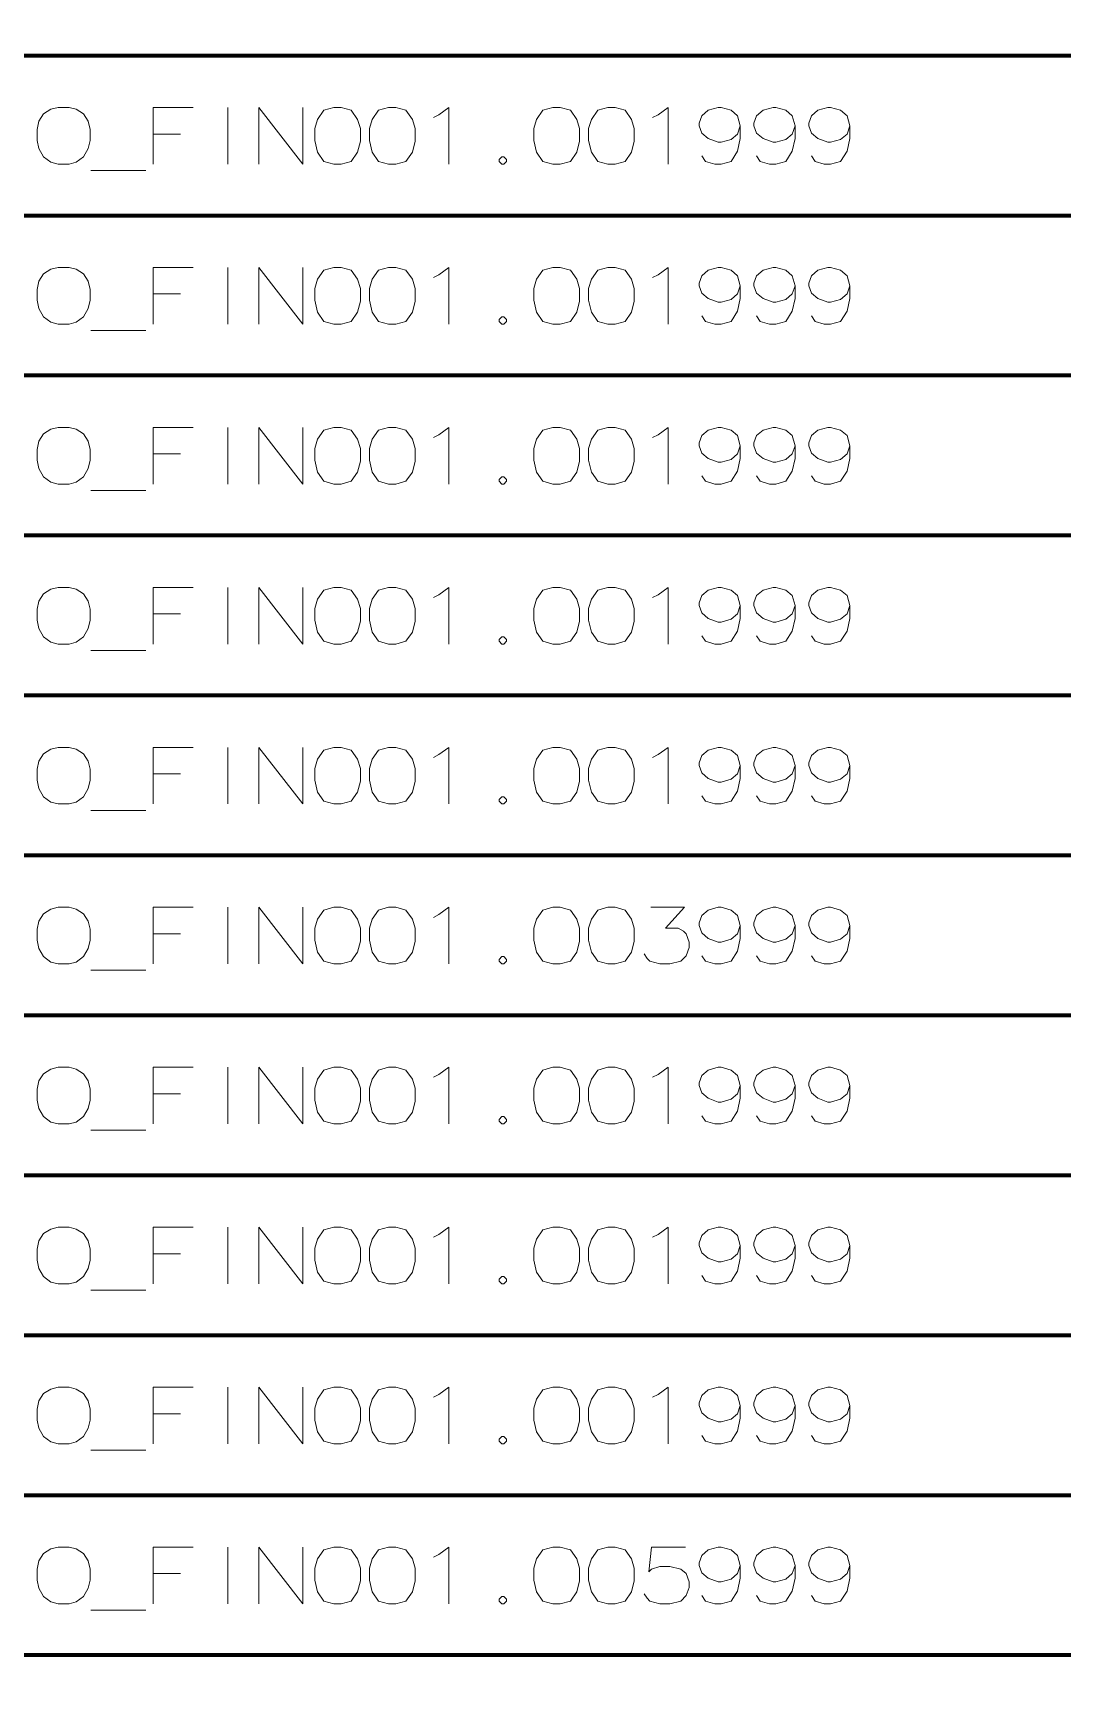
# Model space of a CAD drawing. Header units: millimetres. Extents: x 0 to 174, y 0 to 33.
# Drawn here: x 72.904 to 75.48, y 20.266 to 24.389 of the extents above; entities that cross this region are included whole.
import ezdxf

# ---------------------------------------------------------------- set-up
doc = ezdxf.new("R2010")
doc.units = ezdxf.units.MM
doc.layers.add('PDF_Geomertry', color=7, linetype='Continuous', true_color=0x405f80)

msp = doc.modelspace()

# ---------------------------------------------------------------- linework, layer by layer
at = {"layer": 'PDF_Geomertry', "color": 165, "lineweight": 70, "true_color": 0x5267a5}
for points in [[(70.2461, 24.3332), (70.2461, 23.9329), (71.3026, 23.9329), (71.3026, 24.3332), (75.611, 24.3332), (75.611, 24.7333), (83.901, 24.7333), (83.901, 25.1336), (85.7837, 25.1336), (85.7837, 25.5339), (98.9892, 25.5339), (98.9892, 25.934)], [(70.2461, 23.9329), (70.2461, 23.5326), (71.3026, 23.5326), (71.3026, 23.9329), (75.611, 23.9329), (75.611, 24.3332), (83.901, 24.3332), (83.901, 24.7333), (85.7837, 24.7333), (85.7837, 25.1336), (98.9892, 25.1336), (98.9892, 25.5339)], [(70.2461, 23.5326), (70.2461, 23.1324), (71.3026, 23.1324), (71.3026, 23.5326), (75.611, 23.5326), (75.611, 23.9329), (83.901, 23.9329), (83.901, 24.3332), (85.7837, 24.3332), (85.7837, 24.7333), (98.9892, 24.7333), (98.9892, 25.1336)], [(70.2461, 23.1324), (70.2461, 22.7322), (71.3026, 22.7322), (71.3026, 23.1324), (75.611, 23.1324), (75.611, 23.5326), (83.901, 23.5326), (83.901, 23.9329), (85.7837, 23.9329), (85.7837, 24.3332), (98.9892, 24.3332), (98.9892, 24.7333)], [(70.2461, 22.7322), (70.2461, 22.3319), (71.3026, 22.3319), (71.3026, 22.7322), (75.611, 22.7322), (75.611, 23.1324), (83.901, 23.1324), (83.901, 23.5326), (85.7837, 23.5326), (85.7837, 23.9329), (98.9892, 23.9329), (98.9892, 24.3332)], [(70.2461, 22.3319), (70.2461, 21.9317), (71.3026, 21.9317), (71.3026, 22.3319), (75.611, 22.3319), (75.611, 22.7322), (83.901, 22.7322), (83.901, 23.1324), (85.7837, 23.1324), (85.7837, 23.5326), (98.9892, 23.5326), (98.9892, 23.9329)], [(70.2461, 21.9317), (70.2461, 21.5315), (71.3026, 21.5315), (71.3026, 21.9317), (75.611, 21.9317), (75.611, 22.3319), (83.901, 22.3319), (83.901, 22.7322), (85.7837, 22.7322), (85.7837, 23.1324), (98.9892, 23.1324), (98.9892, 23.5326)], [(70.2461, 21.5315), (70.2461, 21.1313), (71.3026, 21.1313), (71.3026, 21.5315), (75.611, 21.5315), (75.611, 21.9317), (83.901, 21.9317), (83.901, 22.3319), (85.7837, 22.3319), (85.7837, 22.7322), (98.9892, 22.7322), (98.9892, 23.1324)], [(70.2461, 21.1313), (70.2461, 20.731), (71.3026, 20.731), (71.3026, 21.1313), (75.611, 21.1313), (75.611, 21.5315), (83.901, 21.5315), (83.901, 21.9317), (85.7837, 21.9317), (85.7837, 22.3319), (98.9892, 22.3319), (98.9892, 22.7322)], [(70.2461, 20.731), (70.2461, 20.3308), (71.3026, 20.3308), (71.3026, 20.731), (75.611, 20.731), (75.611, 21.1313), (83.901, 21.1313), (83.901, 21.5315), (85.7837, 21.5315), (85.7837, 21.9317), (98.9892, 21.9317), (98.9892, 22.3319)], [(70.2461, 20.3308), (70.2461, 19.9306), (71.3026, 19.9306), (71.3026, 20.3308), (75.611, 20.3308), (75.611, 20.731), (83.901, 20.731), (83.901, 21.1313), (85.7837, 21.1313), (85.7837, 21.5315), (98.9892, 21.5315), (98.9892, 21.9317)]]:
    msp.add_lwpolyline(points, dxfattribs=at)
at = {"layer": 'PDF_Geomertry', "color": 18, "lineweight": 13, "true_color": 0x260000}
for points in [[(72.9668, 24.2028), (72.9486, 24.1982), (72.9303, 24.1868), (72.9189, 24.1685), (72.9143, 24.1479), (72.9143, 24.1204), (72.9189, 24.0999), (72.9303, 24.0793), (72.9486, 24.0656), (72.9668, 24.061), (72.9943, 24.061), (73.0126, 24.0656), (73.0308, 24.0793), (73.0424, 24.0999), (73.0469, 24.1204), (73.0469, 24.1479), (73.0424, 24.1685), (73.0308, 24.1868), (73.0126, 24.1982), (72.9943, 24.2028), (72.9668, 24.2028)], [(73.6572, 24.2028), (73.6321, 24.1958), (73.6161, 24.1731), (73.6093, 24.1501), (73.6093, 24.1204), (73.6161, 24.0907), (73.6321, 24.0679), (73.6572, 24.061), (73.6756, 24.061), (73.7007, 24.0679), (73.7167, 24.0907), (73.7236, 24.1182), (73.7236, 24.1501), (73.7167, 24.1731), (73.7007, 24.1958), (73.6756, 24.2028), (73.6572, 24.2028)], [(73.7944, 24.2028), (73.7693, 24.1958), (73.7532, 24.1731), (73.7464, 24.1501), (73.7464, 24.1204), (73.7532, 24.0907), (73.7693, 24.0679), (73.7944, 24.061), (73.8126, 24.061), (73.8378, 24.0679), (73.8539, 24.0907), (73.8607, 24.1182), (73.8607, 24.1501), (73.8539, 24.1731), (73.8378, 24.1958), (73.8126, 24.2028), (73.7944, 24.2028)], [(74.2058, 24.2028), (74.1807, 24.1958), (74.1647, 24.1731), (74.1579, 24.1501), (74.1579, 24.1204), (74.1647, 24.0907), (74.1807, 24.0679), (74.2058, 24.061), (74.2242, 24.061), (74.2493, 24.0679), (74.2653, 24.0907), (74.2722, 24.1182), (74.2722, 24.1501), (74.2653, 24.1731), (74.2493, 24.1958), (74.2242, 24.2028), (74.2058, 24.2028)], [(74.3431, 24.2028), (74.3179, 24.1958), (74.3019, 24.1731), (74.295, 24.1501), (74.295, 24.1204), (74.3019, 24.0907), (74.3179, 24.0679), (74.3431, 24.061), (74.3614, 24.061), (74.3865, 24.0679), (74.4025, 24.0907), (74.4093, 24.1182), (74.4093, 24.1501), (74.4025, 24.1731), (74.3865, 24.1958), (74.3614, 24.2028), (74.3431, 24.2028)], [(74.0893, 24.0679), (74.0893, 24.0725), (74.0825, 24.0793), (74.0779, 24.0793), (74.071, 24.0725), (74.071, 24.0679), (74.0779, 24.061), (74.0825, 24.061)], [(72.9668, 23.8025), (72.9486, 23.7979), (72.9303, 23.7865), (72.9189, 23.7682), (72.9143, 23.7476), (72.9143, 23.7203), (72.9189, 23.6996), (72.9303, 23.679), (72.9486, 23.6653), (72.9668, 23.6608), (72.9943, 23.6608), (73.0126, 23.6653), (73.0308, 23.679), (73.0424, 23.6996), (73.0469, 23.7203), (73.0469, 23.7476), (73.0424, 23.7682), (73.0308, 23.7865), (73.0126, 23.7979), (72.9943, 23.8025), (72.9668, 23.8025)], [(73.6572, 23.8025), (73.6321, 23.7957), (73.6161, 23.7728), (73.6093, 23.7499), (73.6093, 23.7203), (73.6161, 23.6906), (73.6321, 23.6676), (73.6572, 23.6608), (73.6756, 23.6608), (73.7007, 23.6676), (73.7167, 23.6906), (73.7236, 23.7179), (73.7236, 23.7499), (73.7167, 23.7728), (73.7007, 23.7957), (73.6756, 23.8025), (73.6572, 23.8025)], [(73.7944, 23.8025), (73.7693, 23.7957), (73.7532, 23.7728), (73.7464, 23.7499), (73.7464, 23.7203), (73.7532, 23.6906), (73.7693, 23.6676), (73.7944, 23.6608), (73.8126, 23.6608), (73.8378, 23.6676), (73.8539, 23.6906), (73.8607, 23.7179), (73.8607, 23.7499), (73.8539, 23.7728), (73.8378, 23.7957), (73.8126, 23.8025), (73.7944, 23.8025)], [(74.2058, 23.8025), (74.1807, 23.7957), (74.1647, 23.7728), (74.1579, 23.7499), (74.1579, 23.7203), (74.1647, 23.6906), (74.1807, 23.6676), (74.2058, 23.6608), (74.2242, 23.6608), (74.2493, 23.6676), (74.2653, 23.6906), (74.2722, 23.7179), (74.2722, 23.7499), (74.2653, 23.7728), (74.2493, 23.7957), (74.2242, 23.8025), (74.2058, 23.8025)], [(74.3431, 23.8025), (74.3179, 23.7957), (74.3019, 23.7728), (74.295, 23.7499), (74.295, 23.7203), (74.3019, 23.6906), (74.3179, 23.6676), (74.3431, 23.6608), (74.3614, 23.6608), (74.3865, 23.6676), (74.4025, 23.6906), (74.4093, 23.7179), (74.4093, 23.7499), (74.4025, 23.7728), (74.3865, 23.7957), (74.3614, 23.8025), (74.3431, 23.8025)], [(74.0893, 23.6676), (74.0893, 23.6722), (74.0825, 23.679), (74.0779, 23.679), (74.071, 23.6722), (74.071, 23.6676), (74.0779, 23.6608), (74.0825, 23.6608)], [(72.9668, 23.4022), (72.9486, 23.3976), (72.9303, 23.3863), (72.9189, 23.3679), (72.9143, 23.3474), (72.9143, 23.32), (72.9189, 23.2994), (72.9303, 23.2789), (72.9486, 23.2651), (72.9668, 23.2606), (72.9943, 23.2606), (73.0126, 23.2651), (73.0308, 23.2789), (73.0424, 23.2994), (73.0469, 23.32), (73.0469, 23.3474), (73.0424, 23.3679), (73.0308, 23.3863), (73.0126, 23.3976), (72.9943, 23.4022), (72.9668, 23.4022)], [(73.6572, 23.4022), (73.6321, 23.3954), (73.6161, 23.3725), (73.6093, 23.3497), (73.6093, 23.32), (73.6161, 23.2903), (73.6321, 23.2674), (73.6572, 23.2606), (73.6756, 23.2606), (73.7007, 23.2674), (73.7167, 23.2903), (73.7236, 23.3176), (73.7236, 23.3497), (73.7167, 23.3725), (73.7007, 23.3954), (73.6756, 23.4022), (73.6572, 23.4022)], [(73.7944, 23.4022), (73.7693, 23.3954), (73.7532, 23.3725), (73.7464, 23.3497), (73.7464, 23.32), (73.7532, 23.2903), (73.7693, 23.2674), (73.7944, 23.2606), (73.8126, 23.2606), (73.8378, 23.2674), (73.8539, 23.2903), (73.8607, 23.3176), (73.8607, 23.3497), (73.8539, 23.3725), (73.8378, 23.3954), (73.8126, 23.4022), (73.7944, 23.4022)], [(74.2058, 23.4022), (74.1807, 23.3954), (74.1647, 23.3725), (74.1579, 23.3497), (74.1579, 23.32), (74.1647, 23.2903), (74.1807, 23.2674), (74.2058, 23.2606), (74.2242, 23.2606), (74.2493, 23.2674), (74.2653, 23.2903), (74.2722, 23.3176), (74.2722, 23.3497), (74.2653, 23.3725), (74.2493, 23.3954), (74.2242, 23.4022), (74.2058, 23.4022)], [(74.3431, 23.4022), (74.3179, 23.3954), (74.3019, 23.3725), (74.295, 23.3497), (74.295, 23.32), (74.3019, 23.2903), (74.3179, 23.2674), (74.3431, 23.2606), (74.3614, 23.2606), (74.3865, 23.2674), (74.4025, 23.2903), (74.4093, 23.3176), (74.4093, 23.3497), (74.4025, 23.3725), (74.3865, 23.3954), (74.3614, 23.4022), (74.3431, 23.4022)], [(74.0893, 23.2674), (74.0893, 23.2719), (74.0825, 23.2789), (74.0779, 23.2789), (74.071, 23.2719), (74.071, 23.2674), (74.0779, 23.2606), (74.0825, 23.2606)], [(72.9668, 23.0021), (72.9486, 22.9975), (72.9303, 22.986), (72.9189, 22.9678), (72.9143, 22.9472), (72.9143, 22.9197), (72.9189, 22.8992), (72.9303, 22.8786), (72.9486, 22.8649), (72.9668, 22.8603), (72.9943, 22.8603), (73.0126, 22.8649), (73.0308, 22.8786), (73.0424, 22.8992), (73.0469, 22.9197), (73.0469, 22.9472), (73.0424, 22.9678), (73.0308, 22.986), (73.0126, 22.9975), (72.9943, 23.0021), (72.9668, 23.0021)], [(73.6572, 23.0021), (73.6321, 22.9951), (73.6161, 22.9724), (73.6093, 22.9494), (73.6093, 22.9197), (73.6161, 22.89), (73.6321, 22.8672), (73.6572, 22.8603), (73.6756, 22.8603), (73.7007, 22.8672), (73.7167, 22.89), (73.7236, 22.9175), (73.7236, 22.9494), (73.7167, 22.9724), (73.7007, 22.9951), (73.6756, 23.0021), (73.6572, 23.0021)], [(73.7944, 23.0021), (73.7693, 22.9951), (73.7532, 22.9724), (73.7464, 22.9494), (73.7464, 22.9197), (73.7532, 22.89), (73.7693, 22.8672), (73.7944, 22.8603), (73.8126, 22.8603), (73.8378, 22.8672), (73.8539, 22.89), (73.8607, 22.9175), (73.8607, 22.9494), (73.8539, 22.9724), (73.8378, 22.9951), (73.8126, 23.0021), (73.7944, 23.0021)], [(74.2058, 23.0021), (74.1807, 22.9951), (74.1647, 22.9724), (74.1579, 22.9494), (74.1579, 22.9197), (74.1647, 22.89), (74.1807, 22.8672), (74.2058, 22.8603), (74.2242, 22.8603), (74.2493, 22.8672), (74.2653, 22.89), (74.2722, 22.9175), (74.2722, 22.9494), (74.2653, 22.9724), (74.2493, 22.9951), (74.2242, 23.0021), (74.2058, 23.0021)], [(74.3431, 23.0021), (74.3179, 22.9951), (74.3019, 22.9724), (74.295, 22.9494), (74.295, 22.9197), (74.3019, 22.89), (74.3179, 22.8672), (74.3431, 22.8603), (74.3614, 22.8603), (74.3865, 22.8672), (74.4025, 22.89), (74.4093, 22.9175), (74.4093, 22.9494), (74.4025, 22.9724), (74.3865, 22.9951), (74.3614, 23.0021), (74.3431, 23.0021)], [(74.0893, 22.8672), (74.0893, 22.8718), (74.0825, 22.8786), (74.0779, 22.8786), (74.071, 22.8718), (74.071, 22.8672), (74.0779, 22.8603), (74.0825, 22.8603)], [(72.9668, 22.6018), (72.9486, 22.5972), (72.9303, 22.5858), (72.9189, 22.5675), (72.9143, 22.5469), (72.9143, 22.5194), (72.9189, 22.4989), (72.9303, 22.4783), (72.9486, 22.4646), (72.9668, 22.4601), (72.9943, 22.4601), (73.0126, 22.4646), (73.0308, 22.4783), (73.0424, 22.4989), (73.0469, 22.5194), (73.0469, 22.5469), (73.0424, 22.5675), (73.0308, 22.5858), (73.0126, 22.5972), (72.9943, 22.6018), (72.9668, 22.6018)], [(73.6572, 22.6018), (73.6321, 22.595), (73.6161, 22.5721), (73.6093, 22.5492), (73.6093, 22.5194), (73.6161, 22.4897), (73.6321, 22.4669), (73.6572, 22.4601), (73.6756, 22.4601), (73.7007, 22.4669), (73.7167, 22.4897), (73.7236, 22.5172), (73.7236, 22.5492), (73.7167, 22.5721), (73.7007, 22.595), (73.6756, 22.6018), (73.6572, 22.6018)], [(73.7944, 22.6018), (73.7693, 22.595), (73.7532, 22.5721), (73.7464, 22.5492), (73.7464, 22.5194), (73.7532, 22.4897), (73.7693, 22.4669), (73.7944, 22.4601), (73.8126, 22.4601), (73.8378, 22.4669), (73.8539, 22.4897), (73.8607, 22.5172), (73.8607, 22.5492), (73.8539, 22.5721), (73.8378, 22.595), (73.8126, 22.6018), (73.7944, 22.6018)], [(74.2058, 22.6018), (74.1807, 22.595), (74.1647, 22.5721), (74.1579, 22.5492), (74.1579, 22.5194), (74.1647, 22.4897), (74.1807, 22.4669), (74.2058, 22.4601), (74.2242, 22.4601), (74.2493, 22.4669), (74.2653, 22.4897), (74.2722, 22.5172), (74.2722, 22.5492), (74.2653, 22.5721), (74.2493, 22.595), (74.2242, 22.6018), (74.2058, 22.6018)], [(74.3431, 22.6018), (74.3179, 22.595), (74.3019, 22.5721), (74.295, 22.5492), (74.295, 22.5194), (74.3019, 22.4897), (74.3179, 22.4669), (74.3431, 22.4601), (74.3614, 22.4601), (74.3865, 22.4669), (74.4025, 22.4897), (74.4093, 22.5172), (74.4093, 22.5492), (74.4025, 22.5721), (74.3865, 22.595), (74.3614, 22.6018), (74.3431, 22.6018)], [(74.0893, 22.4669), (74.0893, 22.4715), (74.0825, 22.4783), (74.0779, 22.4783), (74.071, 22.4715), (74.071, 22.4669), (74.0779, 22.4601), (74.0825, 22.4601)], [(72.9668, 22.2015), (72.9486, 22.1969), (72.9303, 22.1856), (72.9189, 22.1672), (72.9143, 22.1467), (72.9143, 22.1193), (72.9189, 22.0988), (72.9303, 22.0781), (72.9486, 22.0644), (72.9668, 22.0599), (72.9943, 22.0599), (73.0126, 22.0644), (73.0308, 22.0781), (73.0424, 22.0988), (73.0469, 22.1193), (73.0469, 22.1467), (73.0424, 22.1672), (73.0308, 22.1856), (73.0126, 22.1969), (72.9943, 22.2015), (72.9668, 22.2015)], [(73.6572, 22.2015), (73.6321, 22.1947), (73.6161, 22.1718), (73.6093, 22.149), (73.6093, 22.1193), (73.6161, 22.0896), (73.6321, 22.0667), (73.6572, 22.0599), (73.6756, 22.0599), (73.7007, 22.0667), (73.7167, 22.0896), (73.7236, 22.1169), (73.7236, 22.149), (73.7167, 22.1718), (73.7007, 22.1947), (73.6756, 22.2015), (73.6572, 22.2015)], [(73.7944, 22.2015), (73.7693, 22.1947), (73.7532, 22.1718), (73.7464, 22.149), (73.7464, 22.1193), (73.7532, 22.0896), (73.7693, 22.0667), (73.7944, 22.0599), (73.8126, 22.0599), (73.8378, 22.0667), (73.8539, 22.0896), (73.8607, 22.1169), (73.8607, 22.149), (73.8539, 22.1718), (73.8378, 22.1947), (73.8126, 22.2015), (73.7944, 22.2015)], [(74.2058, 22.2015), (74.1807, 22.1947), (74.1647, 22.1718), (74.1579, 22.149), (74.1579, 22.1193), (74.1647, 22.0896), (74.1807, 22.0667), (74.2058, 22.0599), (74.2242, 22.0599), (74.2493, 22.0667), (74.2653, 22.0896), (74.2722, 22.1169), (74.2722, 22.149), (74.2653, 22.1718), (74.2493, 22.1947), (74.2242, 22.2015), (74.2058, 22.2015)], [(74.3431, 22.2015), (74.3179, 22.1947), (74.3019, 22.1718), (74.295, 22.149), (74.295, 22.1193), (74.3019, 22.0896), (74.3179, 22.0667), (74.3431, 22.0599), (74.3614, 22.0599), (74.3865, 22.0667), (74.4025, 22.0896), (74.4093, 22.1169), (74.4093, 22.149), (74.4025, 22.1718), (74.3865, 22.1947), (74.3614, 22.2015), (74.3431, 22.2015)], [(74.0893, 22.0667), (74.0893, 22.0713), (74.0825, 22.0781), (74.0779, 22.0781), (74.071, 22.0713), (74.071, 22.0667), (74.0779, 22.0599), (74.0825, 22.0599)], [(72.9668, 21.8014), (72.9486, 21.7968), (72.9303, 21.7853), (72.9189, 21.7671), (72.9143, 21.7465), (72.9143, 21.719), (72.9189, 21.6985), (72.9303, 21.6779), (72.9486, 21.6642), (72.9668, 21.6596), (72.9943, 21.6596), (73.0126, 21.6642), (73.0308, 21.6779), (73.0424, 21.6985), (73.0469, 21.719), (73.0469, 21.7465), (73.0424, 21.7671), (73.0308, 21.7853), (73.0126, 21.7968), (72.9943, 21.8014), (72.9668, 21.8014)], [(73.6572, 21.8014), (73.6321, 21.7944), (73.6161, 21.7717), (73.6093, 21.7488), (73.6093, 21.719), (73.6161, 21.6893), (73.6321, 21.6664), (73.6572, 21.6596), (73.6756, 21.6596), (73.7007, 21.6664), (73.7167, 21.6893), (73.7236, 21.7168), (73.7236, 21.7488), (73.7167, 21.7717), (73.7007, 21.7944), (73.6756, 21.8014), (73.6572, 21.8014)], [(73.7944, 21.8014), (73.7693, 21.7944), (73.7532, 21.7717), (73.7464, 21.7488), (73.7464, 21.719), (73.7532, 21.6893), (73.7693, 21.6664), (73.7944, 21.6596), (73.8126, 21.6596), (73.8378, 21.6664), (73.8539, 21.6893), (73.8607, 21.7168), (73.8607, 21.7488), (73.8539, 21.7717), (73.8378, 21.7944), (73.8126, 21.8014), (73.7944, 21.8014)], [(74.2058, 21.8014), (74.1807, 21.7944), (74.1647, 21.7717), (74.1579, 21.7488), (74.1579, 21.719), (74.1647, 21.6893), (74.1807, 21.6664), (74.2058, 21.6596), (74.2242, 21.6596), (74.2493, 21.6664), (74.2653, 21.6893), (74.2722, 21.7168), (74.2722, 21.7488), (74.2653, 21.7717), (74.2493, 21.7944), (74.2242, 21.8014), (74.2058, 21.8014)], [(74.3431, 21.8014), (74.3179, 21.7944), (74.3019, 21.7717), (74.295, 21.7488), (74.295, 21.719), (74.3019, 21.6893), (74.3179, 21.6664), (74.3431, 21.6596), (74.3614, 21.6596), (74.3865, 21.6664), (74.4025, 21.6893), (74.4093, 21.7168), (74.4093, 21.7488), (74.4025, 21.7717), (74.3865, 21.7944), (74.3614, 21.8014), (74.3431, 21.8014)], [(74.0893, 21.6664), (74.0893, 21.671), (74.0825, 21.6779), (74.0779, 21.6779), (74.071, 21.671), (74.071, 21.6664), (74.0779, 21.6596), (74.0825, 21.6596)], [(72.9668, 21.4011), (72.9486, 21.3965), (72.9303, 21.3851), (72.9189, 21.3668), (72.9143, 21.3463), (72.9143, 21.3188), (72.9189, 21.2982), (72.9303, 21.2776), (72.9486, 21.2639), (72.9668, 21.2593), (72.9943, 21.2593), (73.0126, 21.2639), (73.0308, 21.2776), (73.0424, 21.2982), (73.0469, 21.3188), (73.0469, 21.3463), (73.0424, 21.3668), (73.0308, 21.3851), (73.0126, 21.3965), (72.9943, 21.4011), (72.9668, 21.4011)], [(73.6572, 21.4011), (73.6321, 21.3943), (73.6161, 21.3714), (73.6093, 21.3485), (73.6093, 21.3188), (73.6161, 21.289), (73.6321, 21.2663), (73.6572, 21.2593), (73.6756, 21.2593), (73.7007, 21.2663), (73.7167, 21.289), (73.7236, 21.3165), (73.7236, 21.3485), (73.7167, 21.3714), (73.7007, 21.3943), (73.6756, 21.4011), (73.6572, 21.4011)], [(73.7944, 21.4011), (73.7693, 21.3943), (73.7532, 21.3714), (73.7464, 21.3485), (73.7464, 21.3188), (73.7532, 21.289), (73.7693, 21.2663), (73.7944, 21.2593), (73.8126, 21.2593), (73.8378, 21.2663), (73.8539, 21.289), (73.8607, 21.3165), (73.8607, 21.3485), (73.8539, 21.3714), (73.8378, 21.3943), (73.8126, 21.4011), (73.7944, 21.4011)], [(74.2058, 21.4011), (74.1807, 21.3943), (74.1647, 21.3714), (74.1579, 21.3485), (74.1579, 21.3188), (74.1647, 21.289), (74.1807, 21.2663), (74.2058, 21.2593), (74.2242, 21.2593), (74.2493, 21.2663), (74.2653, 21.289), (74.2722, 21.3165), (74.2722, 21.3485), (74.2653, 21.3714), (74.2493, 21.3943), (74.2242, 21.4011), (74.2058, 21.4011)], [(74.3431, 21.4011), (74.3179, 21.3943), (74.3019, 21.3714), (74.295, 21.3485), (74.295, 21.3188), (74.3019, 21.289), (74.3179, 21.2663), (74.3431, 21.2593), (74.3614, 21.2593), (74.3865, 21.2663), (74.4025, 21.289), (74.4093, 21.3165), (74.4093, 21.3485), (74.4025, 21.3714), (74.3865, 21.3943), (74.3614, 21.4011), (74.3431, 21.4011)], [(74.0893, 21.2663), (74.0893, 21.2708), (74.0825, 21.2776), (74.0779, 21.2776), (74.071, 21.2708), (74.071, 21.2663), (74.0779, 21.2593), (74.0825, 21.2593)], [(72.9668, 21.0008), (72.9486, 20.9962), (72.9303, 20.9849), (72.9189, 20.9665), (72.9143, 20.946), (72.9143, 20.9186), (72.9189, 20.8981), (72.9303, 20.8774), (72.9486, 20.8638), (72.9668, 20.8592), (72.9943, 20.8592), (73.0126, 20.8638), (73.0308, 20.8774), (73.0424, 20.8981), (73.0469, 20.9186), (73.0469, 20.946), (73.0424, 20.9665), (73.0308, 20.9849), (73.0126, 20.9962), (72.9943, 21.0008), (72.9668, 21.0008)], [(73.6572, 21.0008), (73.6321, 20.994), (73.6161, 20.9711), (73.6093, 20.9483), (73.6093, 20.9186), (73.6161, 20.8889), (73.6321, 20.866), (73.6572, 20.8592), (73.6756, 20.8592), (73.7007, 20.866), (73.7167, 20.8889), (73.7236, 20.9163), (73.7236, 20.9483), (73.7167, 20.9711), (73.7007, 20.994), (73.6756, 21.0008), (73.6572, 21.0008)], [(73.7944, 21.0008), (73.7693, 20.994), (73.7532, 20.9711), (73.7464, 20.9483), (73.7464, 20.9186), (73.7532, 20.8889), (73.7693, 20.866), (73.7944, 20.8592), (73.8126, 20.8592), (73.8378, 20.866), (73.8539, 20.8889), (73.8607, 20.9163), (73.8607, 20.9483), (73.8539, 20.9711), (73.8378, 20.994), (73.8126, 21.0008), (73.7944, 21.0008)], [(74.2058, 21.0008), (74.1807, 20.994), (74.1647, 20.9711), (74.1579, 20.9483), (74.1579, 20.9186), (74.1647, 20.8889), (74.1807, 20.866), (74.2058, 20.8592), (74.2242, 20.8592), (74.2493, 20.866), (74.2653, 20.8889), (74.2722, 20.9163), (74.2722, 20.9483), (74.2653, 20.9711), (74.2493, 20.994), (74.2242, 21.0008), (74.2058, 21.0008)], [(74.3431, 21.0008), (74.3179, 20.994), (74.3019, 20.9711), (74.295, 20.9483), (74.295, 20.9186), (74.3019, 20.8889), (74.3179, 20.866), (74.3431, 20.8592), (74.3614, 20.8592), (74.3865, 20.866), (74.4025, 20.8889), (74.4093, 20.9163), (74.4093, 20.9483), (74.4025, 20.9711), (74.3865, 20.994), (74.3614, 21.0008), (74.3431, 21.0008)], [(74.0893, 20.866), (74.0893, 20.8706), (74.0825, 20.8774), (74.0779, 20.8774), (74.071, 20.8706), (74.071, 20.866), (74.0779, 20.8592), (74.0825, 20.8592)], [(72.9668, 20.6007), (72.9486, 20.5961), (72.9303, 20.5846), (72.9189, 20.5664), (72.9143, 20.5458), (72.9143, 20.5183), (72.9189, 20.4978), (72.9303, 20.4772), (72.9486, 20.4635), (72.9668, 20.4589), (72.9943, 20.4589), (73.0126, 20.4635), (73.0308, 20.4772), (73.0424, 20.4978), (73.0469, 20.5183), (73.0469, 20.5458), (73.0424, 20.5664), (73.0308, 20.5846), (73.0126, 20.5961), (72.9943, 20.6007), (72.9668, 20.6007)], [(73.6572, 20.6007), (73.6321, 20.5938), (73.6161, 20.571), (73.6093, 20.5481), (73.6093, 20.5183), (73.6161, 20.4886), (73.6321, 20.4657), (73.6572, 20.4589), (73.6756, 20.4589), (73.7007, 20.4657), (73.7167, 20.4886), (73.7236, 20.5161), (73.7236, 20.5481), (73.7167, 20.571), (73.7007, 20.5938), (73.6756, 20.6007), (73.6572, 20.6007)], [(73.7944, 20.6007), (73.7693, 20.5938), (73.7532, 20.571), (73.7464, 20.5481), (73.7464, 20.5183), (73.7532, 20.4886), (73.7693, 20.4657), (73.7944, 20.4589), (73.8126, 20.4589), (73.8378, 20.4657), (73.8539, 20.4886), (73.8607, 20.5161), (73.8607, 20.5481), (73.8539, 20.571), (73.8378, 20.5938), (73.8126, 20.6007), (73.7944, 20.6007)], [(74.2058, 20.6007), (74.1807, 20.5938), (74.1647, 20.571), (74.1579, 20.5481), (74.1579, 20.5183), (74.1647, 20.4886), (74.1807, 20.4657), (74.2058, 20.4589), (74.2242, 20.4589), (74.2493, 20.4657), (74.2653, 20.4886), (74.2722, 20.5161), (74.2722, 20.5481), (74.2653, 20.571), (74.2493, 20.5938), (74.2242, 20.6007), (74.2058, 20.6007)], [(74.3431, 20.6007), (74.3179, 20.5938), (74.3019, 20.571), (74.295, 20.5481), (74.295, 20.5183), (74.3019, 20.4886), (74.3179, 20.4657), (74.3431, 20.4589), (74.3614, 20.4589), (74.3865, 20.4657), (74.4025, 20.4886), (74.4093, 20.5161), (74.4093, 20.5481), (74.4025, 20.571), (74.3865, 20.5938), (74.3614, 20.6007), (74.3431, 20.6007)], [(74.0893, 20.4657), (74.0893, 20.4703), (74.0825, 20.4772), (74.0779, 20.4772), (74.071, 20.4703), (74.071, 20.4657), (74.0779, 20.4589), (74.0825, 20.4589)]]:
    msp.add_lwpolyline(points, close=True, dxfattribs=at)
for points in [[(73.2046, 24.061), (73.2046, 24.2028), (73.3051, 24.2028)], [(73.3921, 24.061), (73.3921, 24.2028)], [(73.5796, 24.2028), (73.5796, 24.061), (73.4699, 24.2028), (73.4699, 24.061)], [(73.9064, 24.1776), (73.9201, 24.1844), (73.9453, 24.2028), (73.9453, 24.061)], [(74.4551, 24.1776), (74.4688, 24.1844), (74.4939, 24.2028), (74.4939, 24.061)], [(74.6746, 24.1571), (74.6676, 24.1822), (74.6517, 24.1958), (74.6265, 24.2028), (74.6197, 24.2028), (74.5946, 24.1958), (74.5785, 24.1822), (74.5717, 24.1639), (74.5717, 24.1571), (74.5785, 24.1388), (74.5946, 24.125), (74.6197, 24.1158), (74.6265, 24.1158), (74.6517, 24.1228), (74.6676, 24.1364), (74.6746, 24.1571), (74.6746, 24.125), (74.6676, 24.0931), (74.6517, 24.0679), (74.6265, 24.061), (74.6106, 24.061), (74.5876, 24.0679), (74.5785, 24.0815)], [(74.8117, 24.1571), (74.8049, 24.1822), (74.7889, 24.1958), (74.7636, 24.2028), (74.7568, 24.2028), (74.7317, 24.1958), (74.7157, 24.1822), (74.7087, 24.1639), (74.7087, 24.1571), (74.7157, 24.1388), (74.7317, 24.125), (74.7568, 24.1158), (74.7636, 24.1158), (74.7889, 24.1228), (74.8049, 24.1364), (74.8117, 24.1571), (74.8117, 24.125), (74.8049, 24.0931), (74.7889, 24.0679), (74.7636, 24.061), (74.7476, 24.061), (74.7249, 24.0679), (74.7157, 24.0815)], [(74.9489, 24.1571), (74.9419, 24.1822), (74.926, 24.1958), (74.9008, 24.2028), (74.894, 24.2028), (74.8689, 24.1958), (74.8528, 24.1822), (74.846, 24.1639), (74.846, 24.1571), (74.8528, 24.1388), (74.8689, 24.125), (74.894, 24.1158), (74.9008, 24.1158), (74.926, 24.1228), (74.9419, 24.1364), (74.9489, 24.1571), (74.9489, 24.125), (74.9419, 24.0931), (74.926, 24.0679), (74.9008, 24.061), (74.8849, 24.061), (74.8619, 24.0679), (74.8528, 24.0815)], [(73.2732, 24.1364), (73.2046, 24.1364)], [(73.1864, 24.045), (73.0492, 24.045)], [(73.2046, 23.6608), (73.2046, 23.8025), (73.3051, 23.8025)], [(73.3921, 23.6608), (73.3921, 23.8025)], [(73.5796, 23.8025), (73.5796, 23.6608), (73.4699, 23.8025), (73.4699, 23.6608)], [(73.9064, 23.7774), (73.9201, 23.7842), (73.9453, 23.8025), (73.9453, 23.6608)], [(74.4551, 23.7774), (74.4688, 23.7842), (74.4939, 23.8025), (74.4939, 23.6608)], [(74.6746, 23.7568), (74.6676, 23.7819), (74.6517, 23.7957), (74.6265, 23.8025), (74.6197, 23.8025), (74.5946, 23.7957), (74.5785, 23.7819), (74.5717, 23.7636), (74.5717, 23.7568), (74.5785, 23.7385), (74.5946, 23.7247), (74.6197, 23.7157), (74.6265, 23.7157), (74.6517, 23.7225), (74.6676, 23.7363), (74.6746, 23.7568), (74.6746, 23.7247), (74.6676, 23.6928), (74.6517, 23.6676), (74.6265, 23.6608), (74.6106, 23.6608), (74.5876, 23.6676), (74.5785, 23.6814)], [(74.8117, 23.7568), (74.8049, 23.7819), (74.7889, 23.7957), (74.7636, 23.8025), (74.7568, 23.8025), (74.7317, 23.7957), (74.7157, 23.7819), (74.7087, 23.7636), (74.7087, 23.7568), (74.7157, 23.7385), (74.7317, 23.7247), (74.7568, 23.7157), (74.7636, 23.7157), (74.7889, 23.7225), (74.8049, 23.7363), (74.8117, 23.7568), (74.8117, 23.7247), (74.8049, 23.6928), (74.7889, 23.6676), (74.7636, 23.6608), (74.7476, 23.6608), (74.7249, 23.6676), (74.7157, 23.6814)], [(74.9489, 23.7568), (74.9419, 23.7819), (74.926, 23.7957), (74.9008, 23.8025), (74.894, 23.8025), (74.8689, 23.7957), (74.8528, 23.7819), (74.846, 23.7636), (74.846, 23.7568), (74.8528, 23.7385), (74.8689, 23.7247), (74.894, 23.7157), (74.9008, 23.7157), (74.926, 23.7225), (74.9419, 23.7363), (74.9489, 23.7568), (74.9489, 23.7247), (74.9419, 23.6928), (74.926, 23.6676), (74.9008, 23.6608), (74.8849, 23.6608), (74.8619, 23.6676), (74.8528, 23.6814)], [(73.2732, 23.7363), (73.2046, 23.7363)], [(73.1864, 23.6447), (73.0492, 23.6447)], [(73.2046, 23.2606), (73.2046, 23.4022), (73.3051, 23.4022)], [(73.3921, 23.2606), (73.3921, 23.4022)], [(73.5796, 23.4022), (73.5796, 23.2606), (73.4699, 23.4022), (73.4699, 23.2606)], [(73.9064, 23.3771), (73.9201, 23.384), (73.9453, 23.4022), (73.9453, 23.2606)], [(74.4551, 23.3771), (74.4688, 23.384), (74.4939, 23.4022), (74.4939, 23.2606)], [(74.6746, 23.3565), (74.6676, 23.3817), (74.6517, 23.3954), (74.6265, 23.4022), (74.6197, 23.4022), (74.5946, 23.3954), (74.5785, 23.3817), (74.5717, 23.3635), (74.5717, 23.3565), (74.5785, 23.3382), (74.5946, 23.3246), (74.6197, 23.3154), (74.6265, 23.3154), (74.6517, 23.3222), (74.6676, 23.336), (74.6746, 23.3565), (74.6746, 23.3246), (74.6676, 23.2925), (74.6517, 23.2674), (74.6265, 23.2606), (74.6106, 23.2606), (74.5876, 23.2674), (74.5785, 23.2811)], [(74.8117, 23.3565), (74.8049, 23.3817), (74.7889, 23.3954), (74.7636, 23.4022), (74.7568, 23.4022), (74.7317, 23.3954), (74.7157, 23.3817), (74.7087, 23.3635), (74.7087, 23.3565), (74.7157, 23.3382), (74.7317, 23.3246), (74.7568, 23.3154), (74.7636, 23.3154), (74.7889, 23.3222), (74.8049, 23.336), (74.8117, 23.3565), (74.8117, 23.3246), (74.8049, 23.2925), (74.7889, 23.2674), (74.7636, 23.2606), (74.7476, 23.2606), (74.7249, 23.2674), (74.7157, 23.2811)], [(74.9489, 23.3565), (74.9419, 23.3817), (74.926, 23.3954), (74.9008, 23.4022), (74.894, 23.4022), (74.8689, 23.3954), (74.8528, 23.3817), (74.846, 23.3635), (74.846, 23.3565), (74.8528, 23.3382), (74.8689, 23.3246), (74.894, 23.3154), (74.9008, 23.3154), (74.926, 23.3222), (74.9419, 23.336), (74.9489, 23.3565), (74.9489, 23.3246), (74.9419, 23.2925), (74.926, 23.2674), (74.9008, 23.2606), (74.8849, 23.2606), (74.8619, 23.2674), (74.8528, 23.2811)], [(73.2732, 23.336), (73.2046, 23.336)], [(73.1864, 23.2446), (73.0492, 23.2446)], [(73.2046, 22.8603), (73.2046, 23.0021), (73.3051, 23.0021)], [(73.3921, 22.8603), (73.3921, 23.0021)], [(73.5796, 23.0021), (73.5796, 22.8603), (73.4699, 23.0021), (73.4699, 22.8603)], [(73.9064, 22.9769), (73.9201, 22.9837), (73.9453, 23.0021), (73.9453, 22.8603)], [(74.4551, 22.9769), (74.4688, 22.9837), (74.4939, 23.0021), (74.4939, 22.8603)], [(74.6746, 22.9564), (74.6676, 22.9815), (74.6517, 22.9951), (74.6265, 23.0021), (74.6197, 23.0021), (74.5946, 22.9951), (74.5785, 22.9815), (74.5717, 22.9632), (74.5717, 22.9564), (74.5785, 22.9381), (74.5946, 22.9243), (74.6197, 22.9151), (74.6265, 22.9151), (74.6517, 22.9221), (74.6676, 22.9357), (74.6746, 22.9564), (74.6746, 22.9243), (74.6676, 22.8924), (74.6517, 22.8672), (74.6265, 22.8603), (74.6106, 22.8603), (74.5876, 22.8672), (74.5785, 22.8808)], [(74.8117, 22.9564), (74.8049, 22.9815), (74.7889, 22.9951), (74.7636, 23.0021), (74.7568, 23.0021), (74.7317, 22.9951), (74.7157, 22.9815), (74.7087, 22.9632), (74.7087, 22.9564), (74.7157, 22.9381), (74.7317, 22.9243), (74.7568, 22.9151), (74.7636, 22.9151), (74.7889, 22.9221), (74.8049, 22.9357), (74.8117, 22.9564), (74.8117, 22.9243), (74.8049, 22.8924), (74.7889, 22.8672), (74.7636, 22.8603), (74.7476, 22.8603), (74.7249, 22.8672), (74.7157, 22.8808)], [(74.9489, 22.9564), (74.9419, 22.9815), (74.926, 22.9951), (74.9008, 23.0021), (74.894, 23.0021), (74.8689, 22.9951), (74.8528, 22.9815), (74.846, 22.9632), (74.846, 22.9564), (74.8528, 22.9381), (74.8689, 22.9243), (74.894, 22.9151), (74.9008, 22.9151), (74.926, 22.9221), (74.9419, 22.9357), (74.9489, 22.9564), (74.9489, 22.9243), (74.9419, 22.8924), (74.926, 22.8672), (74.9008, 22.8603), (74.8849, 22.8603), (74.8619, 22.8672), (74.8528, 22.8808)], [(73.2732, 22.9357), (73.2046, 22.9357)], [(73.1864, 22.8443), (73.0492, 22.8443)], [(73.2046, 22.4601), (73.2046, 22.6018), (73.3051, 22.6018)], [(73.3921, 22.4601), (73.3921, 22.6018)], [(73.5796, 22.6018), (73.5796, 22.4601), (73.4699, 22.6018), (73.4699, 22.4601)], [(73.9064, 22.5767), (73.9201, 22.5835), (73.9453, 22.6018), (73.9453, 22.4601)], [(74.4551, 22.5767), (74.4688, 22.5835), (74.4939, 22.6018), (74.4939, 22.4601)], [(74.6746, 22.5561), (74.6676, 22.5812), (74.6517, 22.595), (74.6265, 22.6018), (74.6197, 22.6018), (74.5946, 22.595), (74.5785, 22.5812), (74.5717, 22.5629), (74.5717, 22.5561), (74.5785, 22.5378), (74.5946, 22.524), (74.6197, 22.515), (74.6265, 22.515), (74.6517, 22.5218), (74.6676, 22.5356), (74.6746, 22.5561), (74.6746, 22.524), (74.6676, 22.4921), (74.6517, 22.4669), (74.6265, 22.4601), (74.6106, 22.4601), (74.5876, 22.4669), (74.5785, 22.4807)], [(74.8117, 22.5561), (74.8049, 22.5812), (74.7889, 22.595), (74.7636, 22.6018), (74.7568, 22.6018), (74.7317, 22.595), (74.7157, 22.5812), (74.7087, 22.5629), (74.7087, 22.5561), (74.7157, 22.5378), (74.7317, 22.524), (74.7568, 22.515), (74.7636, 22.515), (74.7889, 22.5218), (74.8049, 22.5356), (74.8117, 22.5561), (74.8117, 22.524), (74.8049, 22.4921), (74.7889, 22.4669), (74.7636, 22.4601), (74.7476, 22.4601), (74.7249, 22.4669), (74.7157, 22.4807)], [(74.9489, 22.5561), (74.9419, 22.5812), (74.926, 22.595), (74.9008, 22.6018), (74.894, 22.6018), (74.8689, 22.595), (74.8528, 22.5812), (74.846, 22.5629), (74.846, 22.5561), (74.8528, 22.5378), (74.8689, 22.524), (74.894, 22.515), (74.9008, 22.515), (74.926, 22.5218), (74.9419, 22.5356), (74.9489, 22.5561), (74.9489, 22.524), (74.9419, 22.4921), (74.926, 22.4669), (74.9008, 22.4601), (74.8849, 22.4601), (74.8619, 22.4669), (74.8528, 22.4807)], [(73.2732, 22.5356), (73.2046, 22.5356)], [(73.1864, 22.444), (73.0492, 22.444)], [(73.2046, 22.0599), (73.2046, 22.2015), (73.3051, 22.2015)], [(73.3921, 22.0599), (73.3921, 22.2015)], [(73.5796, 22.2015), (73.5796, 22.0599), (73.4699, 22.2015), (73.4699, 22.0599)], [(73.9064, 22.1764), (73.9201, 22.1833), (73.9453, 22.2015), (73.9453, 22.0599)], [(74.4344, 22.085), (74.4414, 22.0736), (74.4482, 22.0667), (74.4733, 22.0599), (74.4985, 22.0599), (74.526, 22.0667), (74.5396, 22.0804), (74.5465, 22.101), (74.5465, 22.1147), (74.5396, 22.1353), (74.5328, 22.1421), (74.519, 22.149), (74.4871, 22.149), (74.5351, 22.2015), (74.4506, 22.2015)], [(74.6746, 22.1558), (74.6676, 22.181), (74.6517, 22.1947), (74.6265, 22.2015), (74.6197, 22.2015), (74.5946, 22.1947), (74.5785, 22.181), (74.5717, 22.1626), (74.5717, 22.1558), (74.5785, 22.1375), (74.5946, 22.1239), (74.6197, 22.1147), (74.6265, 22.1147), (74.6517, 22.1215), (74.6676, 22.1353), (74.6746, 22.1558), (74.6746, 22.1239), (74.6676, 22.0918), (74.6517, 22.0667), (74.6265, 22.0599), (74.6106, 22.0599), (74.5876, 22.0667), (74.5785, 22.0804)], [(74.8117, 22.1558), (74.8049, 22.181), (74.7889, 22.1947), (74.7636, 22.2015), (74.7568, 22.2015), (74.7317, 22.1947), (74.7157, 22.181), (74.7087, 22.1626), (74.7087, 22.1558), (74.7157, 22.1375), (74.7317, 22.1239), (74.7568, 22.1147), (74.7636, 22.1147), (74.7889, 22.1215), (74.8049, 22.1353), (74.8117, 22.1558), (74.8117, 22.1239), (74.8049, 22.0918), (74.7889, 22.0667), (74.7636, 22.0599), (74.7476, 22.0599), (74.7249, 22.0667), (74.7157, 22.0804)], [(74.9489, 22.1558), (74.9419, 22.181), (74.926, 22.1947), (74.9008, 22.2015), (74.894, 22.2015), (74.8689, 22.1947), (74.8528, 22.181), (74.846, 22.1626), (74.846, 22.1558), (74.8528, 22.1375), (74.8689, 22.1239), (74.894, 22.1147), (74.9008, 22.1147), (74.926, 22.1215), (74.9419, 22.1353), (74.9489, 22.1558), (74.9489, 22.1239), (74.9419, 22.0918), (74.926, 22.0667), (74.9008, 22.0599), (74.8849, 22.0599), (74.8619, 22.0667), (74.8528, 22.0804)], [(73.2732, 22.1353), (73.2046, 22.1353)], [(73.1864, 22.0439), (73.0492, 22.0439)], [(73.2046, 21.6596), (73.2046, 21.8014), (73.3051, 21.8014)], [(73.3921, 21.6596), (73.3921, 21.8014)], [(73.5796, 21.8014), (73.5796, 21.6596), (73.4699, 21.8014), (73.4699, 21.6596)], [(73.9064, 21.7763), (73.9201, 21.7831), (73.9453, 21.8014), (73.9453, 21.6596)], [(74.4551, 21.7763), (74.4688, 21.7831), (74.4939, 21.8014), (74.4939, 21.6596)], [(74.6746, 21.7556), (74.6676, 21.7807), (74.6517, 21.7944), (74.6265, 21.8014), (74.6197, 21.8014), (74.5946, 21.7944), (74.5785, 21.7807), (74.5717, 21.7625), (74.5717, 21.7556), (74.5785, 21.7374), (74.5946, 21.7236), (74.6197, 21.7144), (74.6265, 21.7144), (74.6517, 21.7214), (74.6676, 21.735), (74.6746, 21.7556), (74.6746, 21.7236), (74.6676, 21.6917), (74.6517, 21.6664), (74.6265, 21.6596), (74.6106, 21.6596), (74.5876, 21.6664), (74.5785, 21.6801)], [(74.8117, 21.7556), (74.8049, 21.7807), (74.7889, 21.7944), (74.7636, 21.8014), (74.7568, 21.8014), (74.7317, 21.7944), (74.7157, 21.7807), (74.7087, 21.7625), (74.7087, 21.7556), (74.7157, 21.7374), (74.7317, 21.7236), (74.7568, 21.7144), (74.7636, 21.7144), (74.7889, 21.7214), (74.8049, 21.735), (74.8117, 21.7556), (74.8117, 21.7236), (74.8049, 21.6917), (74.7889, 21.6664), (74.7636, 21.6596), (74.7476, 21.6596), (74.7249, 21.6664), (74.7157, 21.6801)], [(74.9489, 21.7556), (74.9419, 21.7807), (74.926, 21.7944), (74.9008, 21.8014), (74.894, 21.8014), (74.8689, 21.7944), (74.8528, 21.7807), (74.846, 21.7625), (74.846, 21.7556), (74.8528, 21.7374), (74.8689, 21.7236), (74.894, 21.7144), (74.9008, 21.7144), (74.926, 21.7214), (74.9419, 21.735), (74.9489, 21.7556), (74.9489, 21.7236), (74.9419, 21.6917), (74.926, 21.6664), (74.9008, 21.6596), (74.8849, 21.6596), (74.8619, 21.6664), (74.8528, 21.6801)], [(73.2732, 21.735), (73.2046, 21.735)], [(73.1864, 21.6436), (73.0492, 21.6436)], [(73.2046, 21.2593), (73.2046, 21.4011), (73.3051, 21.4011)], [(73.3921, 21.2593), (73.3921, 21.4011)], [(73.5796, 21.4011), (73.5796, 21.2593), (73.4699, 21.4011), (73.4699, 21.2593)], [(73.9064, 21.376), (73.9201, 21.3828), (73.9453, 21.4011), (73.9453, 21.2593)], [(74.4551, 21.376), (74.4688, 21.3828), (74.4939, 21.4011), (74.4939, 21.2593)], [(74.6746, 21.3554), (74.6676, 21.3806), (74.6517, 21.3943), (74.6265, 21.4011), (74.6197, 21.4011), (74.5946, 21.3943), (74.5785, 21.3806), (74.5717, 21.3622), (74.5717, 21.3554), (74.5785, 21.3371), (74.5946, 21.3233), (74.6197, 21.3142), (74.6265, 21.3142), (74.6517, 21.3211), (74.6676, 21.3349), (74.6746, 21.3554), (74.6746, 21.3233), (74.6676, 21.2914), (74.6517, 21.2663), (74.6265, 21.2593), (74.6106, 21.2593), (74.5876, 21.2663), (74.5785, 21.28)], [(74.8117, 21.3554), (74.8049, 21.3806), (74.7889, 21.3943), (74.7636, 21.4011), (74.7568, 21.4011), (74.7317, 21.3943), (74.7157, 21.3806), (74.7087, 21.3622), (74.7087, 21.3554), (74.7157, 21.3371), (74.7317, 21.3233), (74.7568, 21.3142), (74.7636, 21.3142), (74.7889, 21.3211), (74.8049, 21.3349), (74.8117, 21.3554), (74.8117, 21.3233), (74.8049, 21.2914), (74.7889, 21.2663), (74.7636, 21.2593), (74.7476, 21.2593), (74.7249, 21.2663), (74.7157, 21.28)], [(74.9489, 21.3554), (74.9419, 21.3806), (74.926, 21.3943), (74.9008, 21.4011), (74.894, 21.4011), (74.8689, 21.3943), (74.8528, 21.3806), (74.846, 21.3622), (74.846, 21.3554), (74.8528, 21.3371), (74.8689, 21.3233), (74.894, 21.3142), (74.9008, 21.3142), (74.926, 21.3211), (74.9419, 21.3349), (74.9489, 21.3554), (74.9489, 21.3233), (74.9419, 21.2914), (74.926, 21.2663), (74.9008, 21.2593), (74.8849, 21.2593), (74.8619, 21.2663), (74.8528, 21.28)], [(73.2732, 21.3349), (73.2046, 21.3349)], [(73.1864, 21.2433), (73.0492, 21.2433)], [(73.2046, 20.8592), (73.2046, 21.0008), (73.3051, 21.0008)], [(73.3921, 20.8592), (73.3921, 21.0008)], [(73.5796, 21.0008), (73.5796, 20.8592), (73.4699, 21.0008), (73.4699, 20.8592)], [(73.9064, 20.9757), (73.9201, 20.9826), (73.9453, 21.0008), (73.9453, 20.8592)], [(74.4551, 20.9757), (74.4688, 20.9826), (74.4939, 21.0008), (74.4939, 20.8592)], [(74.6746, 20.9551), (74.6676, 20.9803), (74.6517, 20.994), (74.6265, 21.0008), (74.6197, 21.0008), (74.5946, 20.994), (74.5785, 20.9803), (74.5717, 20.9619), (74.5717, 20.9551), (74.5785, 20.9368), (74.5946, 20.9232), (74.6197, 20.914), (74.6265, 20.914), (74.6517, 20.9208), (74.6676, 20.9346), (74.6746, 20.9551), (74.6746, 20.9232), (74.6676, 20.8911), (74.6517, 20.866), (74.6265, 20.8592), (74.6106, 20.8592), (74.5876, 20.866), (74.5785, 20.8797)], [(74.8117, 20.9551), (74.8049, 20.9803), (74.7889, 20.994), (74.7636, 21.0008), (74.7568, 21.0008), (74.7317, 20.994), (74.7157, 20.9803), (74.7087, 20.9619), (74.7087, 20.9551), (74.7157, 20.9368), (74.7317, 20.9232), (74.7568, 20.914), (74.7636, 20.914), (74.7889, 20.9208), (74.8049, 20.9346), (74.8117, 20.9551), (74.8117, 20.9232), (74.8049, 20.8911), (74.7889, 20.866), (74.7636, 20.8592), (74.7476, 20.8592), (74.7249, 20.866), (74.7157, 20.8797)], [(74.9489, 20.9551), (74.9419, 20.9803), (74.926, 20.994), (74.9008, 21.0008), (74.894, 21.0008), (74.8689, 20.994), (74.8528, 20.9803), (74.846, 20.9619), (74.846, 20.9551), (74.8528, 20.9368), (74.8689, 20.9232), (74.894, 20.914), (74.9008, 20.914), (74.926, 20.9208), (74.9419, 20.9346), (74.9489, 20.9551), (74.9489, 20.9232), (74.9419, 20.8911), (74.926, 20.866), (74.9008, 20.8592), (74.8849, 20.8592), (74.8619, 20.866), (74.8528, 20.8797)], [(73.2732, 20.9346), (73.2046, 20.9346)], [(73.1864, 20.8432), (73.0492, 20.8432)], [(73.2046, 20.4589), (73.2046, 20.6007), (73.3051, 20.6007)], [(73.3921, 20.4589), (73.3921, 20.6007)], [(73.5796, 20.6007), (73.5796, 20.4589), (73.4699, 20.6007), (73.4699, 20.4589)], [(73.9064, 20.5754), (73.9201, 20.5824), (73.9453, 20.6007), (73.9453, 20.4589)], [(74.4344, 20.484), (74.4414, 20.4726), (74.4482, 20.4657), (74.4733, 20.4589), (74.4985, 20.4589), (74.526, 20.4657), (74.5396, 20.4794), (74.5465, 20.5), (74.5465, 20.5138), (74.5396, 20.5343), (74.526, 20.5458), (74.4985, 20.5526), (74.4733, 20.5526), (74.4528, 20.5458), (74.446, 20.5389), (74.4528, 20.6007), (74.5374, 20.6007)], [(74.6746, 20.5549), (74.6676, 20.58), (74.6517, 20.5938), (74.6265, 20.6007), (74.6197, 20.6007), (74.5946, 20.5938), (74.5785, 20.58), (74.5717, 20.5618), (74.5717, 20.5549), (74.5785, 20.5367), (74.5946, 20.5229), (74.6197, 20.5138), (74.6265, 20.5138), (74.6517, 20.5206), (74.6676, 20.5343), (74.6746, 20.5549), (74.6746, 20.5229), (74.6676, 20.4908), (74.6517, 20.4657), (74.6265, 20.4589), (74.6106, 20.4589), (74.5876, 20.4657), (74.5785, 20.4794)], [(74.8117, 20.5549), (74.8049, 20.58), (74.7889, 20.5938), (74.7636, 20.6007), (74.7568, 20.6007), (74.7317, 20.5938), (74.7157, 20.58), (74.7087, 20.5618), (74.7087, 20.5549), (74.7157, 20.5367), (74.7317, 20.5229), (74.7568, 20.5138), (74.7636, 20.5138), (74.7889, 20.5206), (74.8049, 20.5343), (74.8117, 20.5549), (74.8117, 20.5229), (74.8049, 20.4908), (74.7889, 20.4657), (74.7636, 20.4589), (74.7476, 20.4589), (74.7249, 20.4657), (74.7157, 20.4794)], [(74.9489, 20.5549), (74.9419, 20.58), (74.926, 20.5938), (74.9008, 20.6007), (74.894, 20.6007), (74.8689, 20.5938), (74.8528, 20.58), (74.846, 20.5618), (74.846, 20.5549), (74.8528, 20.5367), (74.8689, 20.5229), (74.894, 20.5138), (74.9008, 20.5138), (74.926, 20.5206), (74.9419, 20.5343), (74.9489, 20.5549), (74.9489, 20.5229), (74.9419, 20.4908), (74.926, 20.4657), (74.9008, 20.4589), (74.8849, 20.4589), (74.8619, 20.4657), (74.8528, 20.4794)], [(73.2732, 20.5343), (73.2046, 20.5343)], [(73.1864, 20.4429), (73.0492, 20.4429)]]:
    msp.add_lwpolyline(points, dxfattribs=at)

doc.saveas('drawing.dxf')
